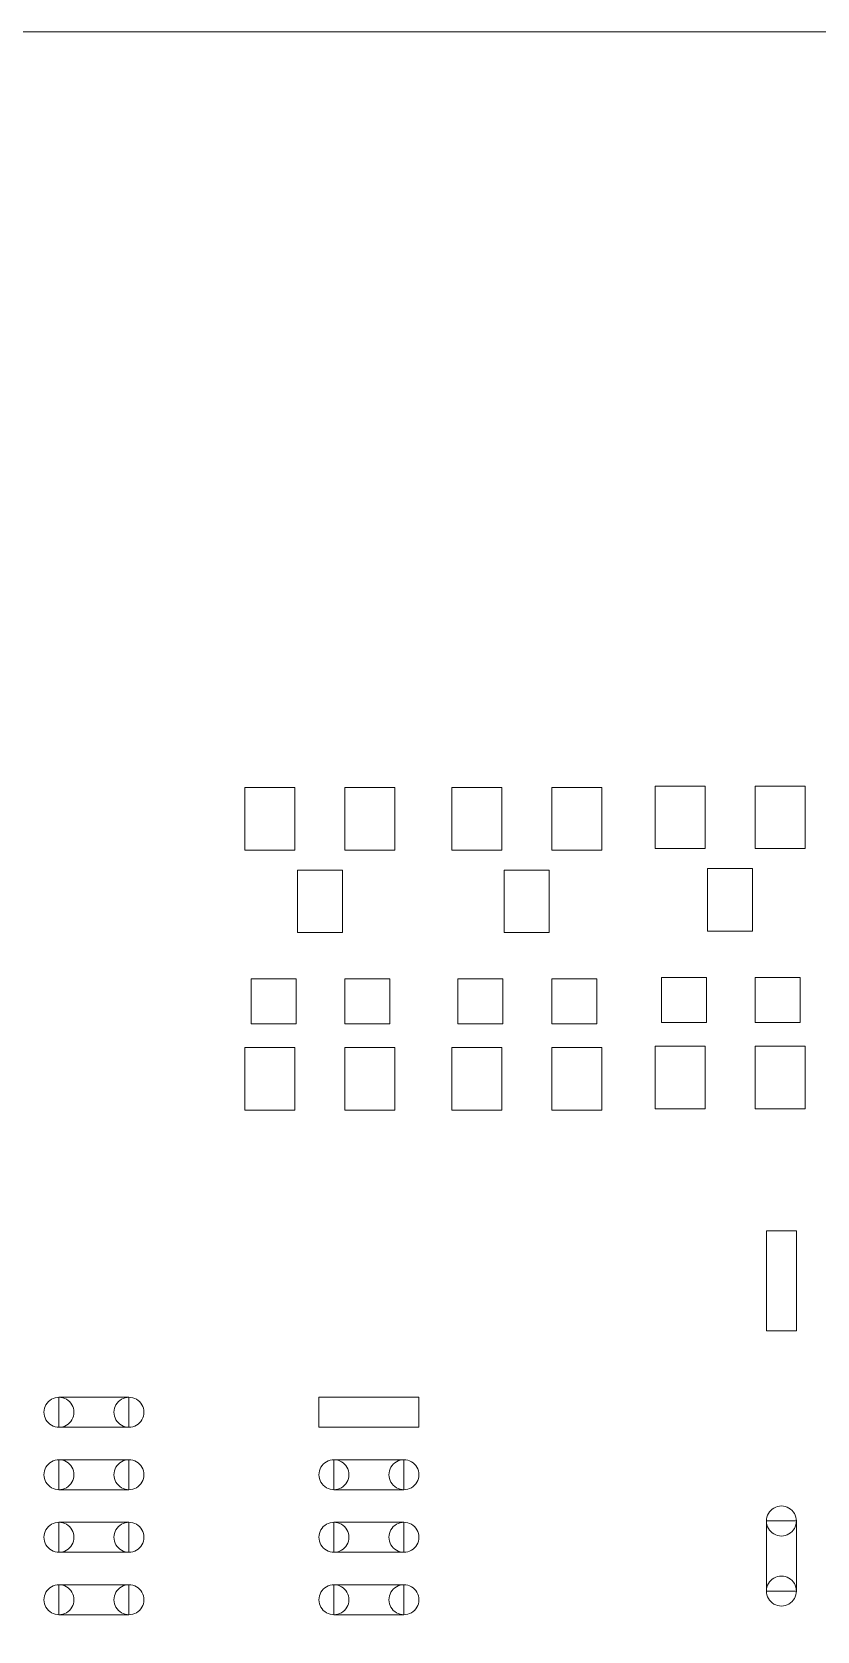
# Model space of a CAD drawing. Header units: millimetres. Extents: x -145 to 117, y -28 to 99.
# Drawn here: x -84.53 to -68.58, y 67 to 99.48 of the extents above; entities that cross this region are included whole.
import ezdxf

# ---------------------------------------------------------------- set-up
doc = ezdxf.new("R2010")
doc.units = ezdxf.units.MM
doc.header["$MEASUREMENT"] = 0
doc.layers.add('bottomstencil', color=7, linetype='Continuous')

msp = doc.modelspace()

# ---------------------------------------------------------------- linework, layer by layer
at = {"layer": 'bottomstencil', "color": 8, "lineweight": 9}
msp.add_open_spline([(-17.5854, 99.4833), (-17.5854, 99.4833), (-144.5854, 99.4833), (-144.5854, 99.4833), (-144.5854, 99.4833), (-144.5854, 99.4833), (-144.5854, -27.5167), (-144.5854, -27.5167), (-144.5854, -27.5167), (-144.5854, -27.5167), (-17.5854, -27.5167), (-17.5854, -27.5167), (-17.5854, -27.5167), (-17.5854, -27.5167), (-17.5854, 99.4833), (-17.5854, 99.4833)], degree=3, knots=[0, 0, 0, 0, 0.2, 0.2, 0.2, 0.2, 0.4, 0.4, 0.4, 0.4, 0.6, 0.6, 0.6, 0.6, 1, 1, 1, 1], dxfattribs=at)
at = {"layer": 'bottomstencil', "lineweight": 9}
for points, knots in [([(-71.8652, 82.892), (-71.8652, 82.892), (-71.8652, 84.162), (-71.8652, 84.162), (-71.8652, 84.162), (-71.8652, 84.162), (-70.8492, 84.162), (-70.8492, 84.162), (-70.8492, 84.162), (-70.8492, 84.162), (-70.8492, 82.892), (-70.8492, 82.892), (-70.8492, 82.892), (-70.8492, 82.892), (-71.8652, 82.892), (-71.8652, 82.892)], [0, 0, 0, 0, 0.2, 0.2, 0.2, 0.2, 0.4, 0.4, 0.4, 0.4, 0.6, 0.6, 0.6, 0.6, 1, 1, 1, 1]), ([(-69.8332, 82.892), (-69.8332, 82.892), (-69.8332, 84.162), (-69.8332, 84.162), (-69.8332, 84.162), (-69.8332, 84.162), (-68.8172, 84.162), (-68.8172, 84.162), (-68.8172, 84.162), (-68.8172, 84.162), (-68.8172, 82.892), (-68.8172, 82.892), (-68.8172, 82.892), (-68.8172, 82.892), (-69.8332, 82.892), (-69.8332, 82.892)], [0, 0, 0, 0, 0.2, 0.2, 0.2, 0.2, 0.4, 0.4, 0.4, 0.4, 0.6, 0.6, 0.6, 0.6, 1, 1, 1, 1]), ([(-80.2015, 82.8615), (-80.2015, 82.8615), (-80.2015, 84.1315), (-80.2015, 84.1315), (-80.2015, 84.1315), (-80.2015, 84.1315), (-79.1855, 84.1315), (-79.1855, 84.1315), (-79.1855, 84.1315), (-79.1855, 84.1315), (-79.1855, 82.8615), (-79.1855, 82.8615), (-79.1855, 82.8615), (-79.1855, 82.8615), (-80.2015, 82.8615), (-80.2015, 82.8615)], [0, 0, 0, 0, 0.2, 0.2, 0.2, 0.2, 0.4, 0.4, 0.4, 0.4, 0.6, 0.6, 0.6, 0.6, 1, 1, 1, 1]), ([(-78.1695, 82.8615), (-78.1695, 82.8615), (-78.1695, 84.1315), (-78.1695, 84.1315), (-78.1695, 84.1315), (-78.1695, 84.1315), (-77.1535, 84.1315), (-77.1535, 84.1315), (-77.1535, 84.1315), (-77.1535, 84.1315), (-77.1535, 82.8615), (-77.1535, 82.8615), (-77.1535, 82.8615), (-77.1535, 82.8615), (-78.1695, 82.8615), (-78.1695, 82.8615)], [0, 0, 0, 0, 0.2, 0.2, 0.2, 0.2, 0.4, 0.4, 0.4, 0.4, 0.6, 0.6, 0.6, 0.6, 1, 1, 1, 1]), ([(-76.0003, 82.8615), (-76.0003, 82.8615), (-76.0003, 84.1315), (-76.0003, 84.1315), (-76.0003, 84.1315), (-76.0003, 84.1315), (-74.9843, 84.1315), (-74.9843, 84.1315), (-74.9843, 84.1315), (-74.9843, 84.1315), (-74.9843, 82.8615), (-74.9843, 82.8615), (-74.9843, 82.8615), (-74.9843, 82.8615), (-76.0003, 82.8615), (-76.0003, 82.8615)], [0, 0, 0, 0, 0.2, 0.2, 0.2, 0.2, 0.4, 0.4, 0.4, 0.4, 0.6, 0.6, 0.6, 0.6, 1, 1, 1, 1]), ([(-73.9683, 82.8615), (-73.9683, 82.8615), (-73.9683, 84.1315), (-73.9683, 84.1315), (-73.9683, 84.1315), (-73.9683, 84.1315), (-72.9523, 84.1315), (-72.9523, 84.1315), (-72.9523, 84.1315), (-72.9523, 84.1315), (-72.9523, 82.8615), (-72.9523, 82.8615), (-72.9523, 82.8615), (-72.9523, 82.8615), (-73.9683, 82.8615), (-73.9683, 82.8615)], [0, 0, 0, 0, 0.2, 0.2, 0.2, 0.2, 0.4, 0.4, 0.4, 0.4, 0.6, 0.6, 0.6, 0.6, 1, 1, 1, 1]), ([(-79.1347, 81.1851), (-79.1347, 81.1851), (-79.1347, 82.4551), (-79.1347, 82.4551), (-79.1347, 82.4551), (-79.1347, 82.4551), (-78.2203, 82.4551), (-78.2203, 82.4551), (-78.2203, 82.4551), (-78.2203, 82.4551), (-78.2203, 81.1851), (-78.2203, 81.1851), (-78.2203, 81.1851), (-78.2203, 81.1851), (-79.1347, 81.1851), (-79.1347, 81.1851)], [0, 0, 0, 0, 0.2, 0.2, 0.2, 0.2, 0.4, 0.4, 0.4, 0.4, 0.6, 0.6, 0.6, 0.6, 1, 1, 1, 1]), ([(-74.9335, 81.1851), (-74.9335, 81.1851), (-74.9335, 82.4551), (-74.9335, 82.4551), (-74.9335, 82.4551), (-74.9335, 82.4551), (-74.0191, 82.4551), (-74.0191, 82.4551), (-74.0191, 82.4551), (-74.0191, 82.4551), (-74.0191, 81.1851), (-74.0191, 81.1851), (-74.0191, 81.1851), (-74.0191, 81.1851), (-74.9335, 81.1851), (-74.9335, 81.1851)], [0, 0, 0, 0, 0.2, 0.2, 0.2, 0.2, 0.4, 0.4, 0.4, 0.4, 0.6, 0.6, 0.6, 0.6, 1, 1, 1, 1]), ([(-70.7984, 81.2156), (-70.7984, 81.2156), (-70.7984, 82.4856), (-70.7984, 82.4856), (-70.7984, 82.4856), (-70.7984, 82.4856), (-69.884, 82.4856), (-69.884, 82.4856), (-69.884, 82.4856), (-69.884, 82.4856), (-69.884, 81.2156), (-69.884, 81.2156), (-69.884, 81.2156), (-69.884, 81.2156), (-70.7984, 81.2156), (-70.7984, 81.2156)], [0, 0, 0, 0, 0.2, 0.2, 0.2, 0.2, 0.4, 0.4, 0.4, 0.4, 0.6, 0.6, 0.6, 0.6, 1, 1, 1, 1]), ([(-80.0745, 79.3309), (-80.0745, 79.3309), (-80.0745, 80.2453), (-80.0745, 80.2453), (-80.0745, 80.2453), (-80.0745, 80.2453), (-79.1601, 80.2453), (-79.1601, 80.2453), (-79.1601, 80.2453), (-79.1601, 80.2453), (-79.1601, 79.3309), (-79.1601, 79.3309), (-79.1601, 79.3309), (-79.1601, 79.3309), (-80.0745, 79.3309), (-80.0745, 79.3309)], [0, 0, 0, 0, 0.2, 0.2, 0.2, 0.2, 0.4, 0.4, 0.4, 0.4, 0.6, 0.6, 0.6, 0.6, 1, 1, 1, 1]), ([(-78.1695, 79.3309), (-78.1695, 79.3309), (-78.1695, 80.2453), (-78.1695, 80.2453), (-78.1695, 80.2453), (-78.1695, 80.2453), (-77.2551, 80.2453), (-77.2551, 80.2453), (-77.2551, 80.2453), (-77.2551, 80.2453), (-77.2551, 79.3309), (-77.2551, 79.3309), (-77.2551, 79.3309), (-77.2551, 79.3309), (-78.1695, 79.3309), (-78.1695, 79.3309)], [0, 0, 0, 0, 0.2, 0.2, 0.2, 0.2, 0.4, 0.4, 0.4, 0.4, 0.6, 0.6, 0.6, 0.6, 1, 1, 1, 1]), ([(-75.8733, 79.3309), (-75.8733, 79.3309), (-75.8733, 80.2453), (-75.8733, 80.2453), (-75.8733, 80.2453), (-75.8733, 80.2453), (-74.9589, 80.2453), (-74.9589, 80.2453), (-74.9589, 80.2453), (-74.9589, 80.2453), (-74.9589, 79.3309), (-74.9589, 79.3309), (-74.9589, 79.3309), (-74.9589, 79.3309), (-75.8733, 79.3309), (-75.8733, 79.3309)], [0, 0, 0, 0, 0.2, 0.2, 0.2, 0.2, 0.4, 0.4, 0.4, 0.4, 0.6, 0.6, 0.6, 0.6, 1, 1, 1, 1]), ([(-73.9683, 79.3309), (-73.9683, 79.3309), (-73.9683, 80.2453), (-73.9683, 80.2453), (-73.9683, 80.2453), (-73.9683, 80.2453), (-73.0539, 80.2453), (-73.0539, 80.2453), (-73.0539, 80.2453), (-73.0539, 80.2453), (-73.0539, 79.3309), (-73.0539, 79.3309), (-73.0539, 79.3309), (-73.0539, 79.3309), (-73.9683, 79.3309), (-73.9683, 79.3309)], [0, 0, 0, 0, 0.2, 0.2, 0.2, 0.2, 0.4, 0.4, 0.4, 0.4, 0.6, 0.6, 0.6, 0.6, 1, 1, 1, 1]), ([(-71.7382, 79.3614), (-71.7382, 79.3614), (-71.7382, 80.2758), (-71.7382, 80.2758), (-71.7382, 80.2758), (-71.7382, 80.2758), (-70.8238, 80.2758), (-70.8238, 80.2758), (-70.8238, 80.2758), (-70.8238, 80.2758), (-70.8238, 79.3614), (-70.8238, 79.3614), (-70.8238, 79.3614), (-70.8238, 79.3614), (-71.7382, 79.3614), (-71.7382, 79.3614)], [0, 0, 0, 0, 0.2, 0.2, 0.2, 0.2, 0.4, 0.4, 0.4, 0.4, 0.6, 0.6, 0.6, 0.6, 1, 1, 1, 1]), ([(-69.8332, 79.3614), (-69.8332, 79.3614), (-69.8332, 80.2758), (-69.8332, 80.2758), (-69.8332, 80.2758), (-69.8332, 80.2758), (-68.9188, 80.2758), (-68.9188, 80.2758), (-68.9188, 80.2758), (-68.9188, 80.2758), (-68.9188, 79.3614), (-68.9188, 79.3614), (-68.9188, 79.3614), (-68.9188, 79.3614), (-69.8332, 79.3614), (-69.8332, 79.3614)], [0, 0, 0, 0, 0.2, 0.2, 0.2, 0.2, 0.4, 0.4, 0.4, 0.4, 0.6, 0.6, 0.6, 0.6, 1, 1, 1, 1]), ([(-80.2015, 77.5783), (-80.2015, 77.5783), (-80.2015, 78.8483), (-80.2015, 78.8483), (-80.2015, 78.8483), (-80.2015, 78.8483), (-79.1855, 78.8483), (-79.1855, 78.8483), (-79.1855, 78.8483), (-79.1855, 78.8483), (-79.1855, 77.5783), (-79.1855, 77.5783), (-79.1855, 77.5783), (-79.1855, 77.5783), (-80.2015, 77.5783), (-80.2015, 77.5783)], [0, 0, 0, 0, 0.2, 0.2, 0.2, 0.2, 0.4, 0.4, 0.4, 0.4, 0.6, 0.6, 0.6, 0.6, 1, 1, 1, 1]), ([(-78.1695, 77.5783), (-78.1695, 77.5783), (-78.1695, 78.8483), (-78.1695, 78.8483), (-78.1695, 78.8483), (-78.1695, 78.8483), (-77.1535, 78.8483), (-77.1535, 78.8483), (-77.1535, 78.8483), (-77.1535, 78.8483), (-77.1535, 77.5783), (-77.1535, 77.5783), (-77.1535, 77.5783), (-77.1535, 77.5783), (-78.1695, 77.5783), (-78.1695, 77.5783)], [0, 0, 0, 0, 0.2, 0.2, 0.2, 0.2, 0.4, 0.4, 0.4, 0.4, 0.6, 0.6, 0.6, 0.6, 1, 1, 1, 1]), ([(-76.0003, 77.5783), (-76.0003, 77.5783), (-76.0003, 78.8483), (-76.0003, 78.8483), (-76.0003, 78.8483), (-76.0003, 78.8483), (-74.9843, 78.8483), (-74.9843, 78.8483), (-74.9843, 78.8483), (-74.9843, 78.8483), (-74.9843, 77.5783), (-74.9843, 77.5783), (-74.9843, 77.5783), (-74.9843, 77.5783), (-76.0003, 77.5783), (-76.0003, 77.5783)], [0, 0, 0, 0, 0.2, 0.2, 0.2, 0.2, 0.4, 0.4, 0.4, 0.4, 0.6, 0.6, 0.6, 0.6, 1, 1, 1, 1]), ([(-73.9683, 77.5783), (-73.9683, 77.5783), (-73.9683, 78.8483), (-73.9683, 78.8483), (-73.9683, 78.8483), (-73.9683, 78.8483), (-72.9523, 78.8483), (-72.9523, 78.8483), (-72.9523, 78.8483), (-72.9523, 78.8483), (-72.9523, 77.5783), (-72.9523, 77.5783), (-72.9523, 77.5783), (-72.9523, 77.5783), (-73.9683, 77.5783), (-73.9683, 77.5783)], [0, 0, 0, 0, 0.2, 0.2, 0.2, 0.2, 0.4, 0.4, 0.4, 0.4, 0.6, 0.6, 0.6, 0.6, 1, 1, 1, 1]), ([(-71.8652, 77.6088), (-71.8652, 77.6088), (-71.8652, 78.8788), (-71.8652, 78.8788), (-71.8652, 78.8788), (-71.8652, 78.8788), (-70.8492, 78.8788), (-70.8492, 78.8788), (-70.8492, 78.8788), (-70.8492, 78.8788), (-70.8492, 77.6088), (-70.8492, 77.6088), (-70.8492, 77.6088), (-70.8492, 77.6088), (-71.8652, 77.6088), (-71.8652, 77.6088)], [0, 0, 0, 0, 0.2, 0.2, 0.2, 0.2, 0.4, 0.4, 0.4, 0.4, 0.6, 0.6, 0.6, 0.6, 1, 1, 1, 1]), ([(-69.8332, 77.6088), (-69.8332, 77.6088), (-69.8332, 78.8788), (-69.8332, 78.8788), (-69.8332, 78.8788), (-69.8332, 78.8788), (-68.8172, 78.8788), (-68.8172, 78.8788), (-68.8172, 78.8788), (-68.8172, 78.8788), (-68.8172, 77.6088), (-68.8172, 77.6088), (-68.8172, 77.6088), (-68.8172, 77.6088), (-69.8332, 77.6088), (-69.8332, 77.6088)], [0, 0, 0, 0, 0.2, 0.2, 0.2, 0.2, 0.4, 0.4, 0.4, 0.4, 0.6, 0.6, 0.6, 0.6, 1, 1, 1, 1]), ([(-69.6046, 73.0927), (-69.6046, 73.0927), (-69.6046, 75.1247), (-69.6046, 75.1247), (-69.6046, 75.1247), (-69.6046, 75.1247), (-68.995, 75.1247), (-68.995, 75.1247), (-68.995, 75.1247), (-68.995, 75.1247), (-68.995, 73.0927), (-68.995, 73.0927), (-68.995, 73.0927), (-68.995, 73.0927), (-69.6046, 73.0927), (-69.6046, 73.0927)], [0, 0, 0, 0, 0.2, 0.2, 0.2, 0.2, 0.4, 0.4, 0.4, 0.4, 0.6, 0.6, 0.6, 0.6, 1, 1, 1, 1]), ([(-84.2858, 71.4417), (-84.2858, 71.5506), (-84.2277, 71.6512), (-84.1334, 71.7057), (-84.1334, 71.7057), (-84.0391, 71.7601), (-83.9229, 71.7601), (-83.8286, 71.7057), (-83.8286, 71.7057), (-83.7343, 71.6512), (-83.6762, 71.5506), (-83.6762, 71.4417)], [0, 0, 0, 0, 0.25, 0.25, 0.25, 0.25, 0.5, 0.5, 0.5, 0.5, 1, 1, 1, 1]), ([(-83.981, 71.1369), (-83.981, 71.1369), (-83.981, 71.7465), (-83.981, 71.7465), (-83.981, 71.7465), (-83.981, 71.7465), (-82.5586, 71.7465), (-82.5586, 71.7465), (-82.5586, 71.7465), (-82.5586, 71.7465), (-82.5586, 71.1369), (-82.5586, 71.1369), (-82.5586, 71.1369), (-82.5586, 71.1369), (-83.981, 71.1369), (-83.981, 71.1369)], [0, 0, 0, 0, 0.2, 0.2, 0.2, 0.2, 0.4, 0.4, 0.4, 0.4, 0.6, 0.6, 0.6, 0.6, 1, 1, 1, 1]), ([(-82.8634, 71.4417), (-82.8634, 71.5506), (-82.8053, 71.6512), (-82.711, 71.7057), (-82.711, 71.7057), (-82.6167, 71.7601), (-82.5005, 71.7601), (-82.4062, 71.7057), (-82.4062, 71.7057), (-82.3119, 71.6512), (-82.2538, 71.5506), (-82.2538, 71.4417)], [0, 0, 0, 0, 0.25, 0.25, 0.25, 0.25, 0.5, 0.5, 0.5, 0.5, 1, 1, 1, 1]), ([(-78.6978, 71.1369), (-78.6978, 71.1369), (-78.6978, 71.7465), (-78.6978, 71.7465), (-78.6978, 71.7465), (-78.6978, 71.7465), (-76.6658, 71.7465), (-76.6658, 71.7465), (-76.6658, 71.7465), (-76.6658, 71.7465), (-76.6658, 71.1369), (-76.6658, 71.1369), (-76.6658, 71.1369), (-76.6658, 71.1369), (-78.6978, 71.1369), (-78.6978, 71.1369)], [0, 0, 0, 0, 0.2, 0.2, 0.2, 0.2, 0.4, 0.4, 0.4, 0.4, 0.6, 0.6, 0.6, 0.6, 1, 1, 1, 1]), ([(-83.6762, 71.4417), (-83.6762, 71.3328), (-83.7343, 71.2322), (-83.8286, 71.1777), (-83.8286, 71.1777), (-83.9229, 71.1233), (-84.0391, 71.1233), (-84.1334, 71.1777), (-84.1334, 71.1777), (-84.2277, 71.2322), (-84.2858, 71.3328), (-84.2858, 71.4417)], [0, 0, 0, 0, 0.25, 0.25, 0.25, 0.25, 0.5, 0.5, 0.5, 0.5, 1, 1, 1, 1]), ([(-83.981, 71.4417), (-83.981, 71.4417), (-83.981, 71.4417), (-83.981, 71.4417), (-83.981, 71.4417), (-83.981, 71.4417), (-83.981, 71.4417), (-83.981, 71.4417), (-83.981, 71.4417), (-83.981, 71.4417), (-83.981, 71.4417), (-83.981, 71.4417)], [0, 0, 0, 0, 0.25, 0.25, 0.25, 0.25, 0.5, 0.5, 0.5, 0.5, 1, 1, 1, 1]), ([(-83.981, 71.4417), (-83.981, 71.4417), (-83.981, 71.4417), (-83.981, 71.4417), (-83.981, 71.4417), (-83.981, 71.4417), (-83.981, 71.4417), (-83.981, 71.4417), (-83.981, 71.4417), (-83.981, 71.4417), (-83.981, 71.4417), (-83.981, 71.4417)], [0, 0, 0, 0, 0.25, 0.25, 0.25, 0.25, 0.5, 0.5, 0.5, 0.5, 1, 1, 1, 1]), ([(-82.2538, 71.4417), (-82.2538, 71.3328), (-82.3119, 71.2322), (-82.4062, 71.1777), (-82.4062, 71.1777), (-82.5005, 71.1233), (-82.6167, 71.1233), (-82.711, 71.1777), (-82.711, 71.1777), (-82.8053, 71.2322), (-82.8634, 71.3328), (-82.8634, 71.4417)], [0, 0, 0, 0, 0.25, 0.25, 0.25, 0.25, 0.5, 0.5, 0.5, 0.5, 1, 1, 1, 1]), ([(-82.5586, 71.4417), (-82.5586, 71.4417), (-82.5586, 71.4417), (-82.5586, 71.4417), (-82.5586, 71.4417), (-82.5586, 71.4417), (-82.5586, 71.4417), (-82.5586, 71.4417), (-82.5586, 71.4417), (-82.5586, 71.4417), (-82.5586, 71.4417), (-82.5586, 71.4417)], [0, 0, 0, 0, 0.25, 0.25, 0.25, 0.25, 0.5, 0.5, 0.5, 0.5, 1, 1, 1, 1]), ([(-82.5586, 71.4417), (-82.5586, 71.4417), (-82.5586, 71.4417), (-82.5586, 71.4417), (-82.5586, 71.4417), (-82.5586, 71.4417), (-82.5586, 71.4417), (-82.5586, 71.4417), (-82.5586, 71.4417), (-82.5586, 71.4417), (-82.5586, 71.4417), (-82.5586, 71.4417)], [0, 0, 0, 0, 0.25, 0.25, 0.25, 0.25, 0.5, 0.5, 0.5, 0.5, 1, 1, 1, 1]), ([(-84.2858, 70.1717), (-84.2858, 70.2806), (-84.2277, 70.3812), (-84.1334, 70.4357), (-84.1334, 70.4357), (-84.0391, 70.4901), (-83.9229, 70.4901), (-83.8286, 70.4357), (-83.8286, 70.4357), (-83.7343, 70.3812), (-83.6762, 70.2806), (-83.6762, 70.1717)], [0, 0, 0, 0, 0.25, 0.25, 0.25, 0.25, 0.5, 0.5, 0.5, 0.5, 1, 1, 1, 1]), ([(-83.6762, 70.1717), (-83.6762, 70.0628), (-83.7343, 69.9622), (-83.8286, 69.9077), (-83.8286, 69.9077), (-83.9229, 69.8533), (-84.0391, 69.8533), (-84.1334, 69.9077), (-84.1334, 69.9077), (-84.2277, 69.9622), (-84.2858, 70.0628), (-84.2858, 70.1717)], [0, 0, 0, 0, 0.25, 0.25, 0.25, 0.25, 0.5, 0.5, 0.5, 0.5, 1, 1, 1, 1]), ([(-83.981, 69.8669), (-83.981, 69.8669), (-83.981, 70.4765), (-83.981, 70.4765), (-83.981, 70.4765), (-83.981, 70.4765), (-82.5586, 70.4765), (-82.5586, 70.4765), (-82.5586, 70.4765), (-82.5586, 70.4765), (-82.5586, 69.8669), (-82.5586, 69.8669), (-82.5586, 69.8669), (-82.5586, 69.8669), (-83.981, 69.8669), (-83.981, 69.8669)], [0, 0, 0, 0, 0.2, 0.2, 0.2, 0.2, 0.4, 0.4, 0.4, 0.4, 0.6, 0.6, 0.6, 0.6, 1, 1, 1, 1]), ([(-83.981, 70.1717), (-83.981, 70.1717), (-83.981, 70.1717), (-83.981, 70.1717), (-83.981, 70.1717), (-83.981, 70.1717), (-83.981, 70.1717), (-83.981, 70.1717), (-83.981, 70.1717), (-83.981, 70.1717), (-83.981, 70.1717), (-83.981, 70.1717)], [0, 0, 0, 0, 0.25, 0.25, 0.25, 0.25, 0.5, 0.5, 0.5, 0.5, 1, 1, 1, 1]), ([(-83.981, 70.1717), (-83.981, 70.1717), (-83.981, 70.1717), (-83.981, 70.1717), (-83.981, 70.1717), (-83.981, 70.1717), (-83.981, 70.1717), (-83.981, 70.1717), (-83.981, 70.1717), (-83.981, 70.1717), (-83.981, 70.1717), (-83.981, 70.1717)], [0, 0, 0, 0, 0.25, 0.25, 0.25, 0.25, 0.5, 0.5, 0.5, 0.5, 1, 1, 1, 1]), ([(-82.8634, 70.1717), (-82.8634, 70.2806), (-82.8053, 70.3812), (-82.711, 70.4357), (-82.711, 70.4357), (-82.6167, 70.4901), (-82.5005, 70.4901), (-82.4062, 70.4357), (-82.4062, 70.4357), (-82.3119, 70.3812), (-82.2538, 70.2806), (-82.2538, 70.1717)], [0, 0, 0, 0, 0.25, 0.25, 0.25, 0.25, 0.5, 0.5, 0.5, 0.5, 1, 1, 1, 1]), ([(-82.2538, 70.1717), (-82.2538, 70.0628), (-82.3119, 69.9622), (-82.4062, 69.9077), (-82.4062, 69.9077), (-82.5005, 69.8533), (-82.6167, 69.8533), (-82.711, 69.9077), (-82.711, 69.9077), (-82.8053, 69.9622), (-82.8634, 70.0628), (-82.8634, 70.1717)], [0, 0, 0, 0, 0.25, 0.25, 0.25, 0.25, 0.5, 0.5, 0.5, 0.5, 1, 1, 1, 1]), ([(-82.5586, 70.1717), (-82.5586, 70.1717), (-82.5586, 70.1717), (-82.5586, 70.1717), (-82.5586, 70.1717), (-82.5586, 70.1717), (-82.5586, 70.1717), (-82.5586, 70.1717), (-82.5586, 70.1717), (-82.5586, 70.1717), (-82.5586, 70.1717), (-82.5586, 70.1717)], [0, 0, 0, 0, 0.25, 0.25, 0.25, 0.25, 0.5, 0.5, 0.5, 0.5, 1, 1, 1, 1]), ([(-82.5586, 70.1717), (-82.5586, 70.1717), (-82.5586, 70.1717), (-82.5586, 70.1717), (-82.5586, 70.1717), (-82.5586, 70.1717), (-82.5586, 70.1717), (-82.5586, 70.1717), (-82.5586, 70.1717), (-82.5586, 70.1717), (-82.5586, 70.1717), (-82.5586, 70.1717)], [0, 0, 0, 0, 0.25, 0.25, 0.25, 0.25, 0.5, 0.5, 0.5, 0.5, 1, 1, 1, 1]), ([(-78.6978, 70.1717), (-78.6978, 70.2806), (-78.6397, 70.3812), (-78.5454, 70.4357), (-78.5454, 70.4357), (-78.4511, 70.4901), (-78.3349, 70.4901), (-78.2406, 70.4357), (-78.2406, 70.4357), (-78.1463, 70.3812), (-78.0882, 70.2806), (-78.0882, 70.1717)], [0, 0, 0, 0, 0.25, 0.25, 0.25, 0.25, 0.5, 0.5, 0.5, 0.5, 1, 1, 1, 1]), ([(-78.0882, 70.1717), (-78.0882, 70.0628), (-78.1463, 69.9622), (-78.2406, 69.9077), (-78.2406, 69.9077), (-78.3349, 69.8533), (-78.4511, 69.8533), (-78.5454, 69.9077), (-78.5454, 69.9077), (-78.6397, 69.9622), (-78.6978, 70.0628), (-78.6978, 70.1717)], [0, 0, 0, 0, 0.25, 0.25, 0.25, 0.25, 0.5, 0.5, 0.5, 0.5, 1, 1, 1, 1]), ([(-78.393, 69.8669), (-78.393, 69.8669), (-78.393, 70.4765), (-78.393, 70.4765), (-78.393, 70.4765), (-78.393, 70.4765), (-76.9706, 70.4765), (-76.9706, 70.4765), (-76.9706, 70.4765), (-76.9706, 70.4765), (-76.9706, 69.8669), (-76.9706, 69.8669), (-76.9706, 69.8669), (-76.9706, 69.8669), (-78.393, 69.8669), (-78.393, 69.8669)], [0, 0, 0, 0, 0.2, 0.2, 0.2, 0.2, 0.4, 0.4, 0.4, 0.4, 0.6, 0.6, 0.6, 0.6, 1, 1, 1, 1]), ([(-78.393, 70.1717), (-78.393, 70.1717), (-78.393, 70.1717), (-78.393, 70.1717), (-78.393, 70.1717), (-78.393, 70.1717), (-78.393, 70.1717), (-78.393, 70.1717), (-78.393, 70.1717), (-78.393, 70.1717), (-78.393, 70.1717), (-78.393, 70.1717)], [0, 0, 0, 0, 0.25, 0.25, 0.25, 0.25, 0.5, 0.5, 0.5, 0.5, 1, 1, 1, 1]), ([(-78.393, 70.1717), (-78.393, 70.1717), (-78.393, 70.1717), (-78.393, 70.1717), (-78.393, 70.1717), (-78.393, 70.1717), (-78.393, 70.1717), (-78.393, 70.1717), (-78.393, 70.1717), (-78.393, 70.1717), (-78.393, 70.1717), (-78.393, 70.1717)], [0, 0, 0, 0, 0.25, 0.25, 0.25, 0.25, 0.5, 0.5, 0.5, 0.5, 1, 1, 1, 1]), ([(-77.2754, 70.1717), (-77.2754, 70.2806), (-77.2173, 70.3812), (-77.123, 70.4357), (-77.123, 70.4357), (-77.0287, 70.4901), (-76.9125, 70.4901), (-76.8182, 70.4357), (-76.8182, 70.4357), (-76.7239, 70.3812), (-76.6658, 70.2806), (-76.6658, 70.1717)], [0, 0, 0, 0, 0.25, 0.25, 0.25, 0.25, 0.5, 0.5, 0.5, 0.5, 1, 1, 1, 1]), ([(-76.6658, 70.1717), (-76.6658, 70.0628), (-76.7239, 69.9622), (-76.8182, 69.9077), (-76.8182, 69.9077), (-76.9125, 69.8533), (-77.0287, 69.8533), (-77.123, 69.9077), (-77.123, 69.9077), (-77.2173, 69.9622), (-77.2754, 70.0628), (-77.2754, 70.1717)], [0, 0, 0, 0, 0.25, 0.25, 0.25, 0.25, 0.5, 0.5, 0.5, 0.5, 1, 1, 1, 1]), ([(-76.9706, 70.1717), (-76.9706, 70.1717), (-76.9706, 70.1717), (-76.9706, 70.1717), (-76.9706, 70.1717), (-76.9706, 70.1717), (-76.9706, 70.1717), (-76.9706, 70.1717), (-76.9706, 70.1717), (-76.9706, 70.1717), (-76.9706, 70.1717), (-76.9706, 70.1717)], [0, 0, 0, 0, 0.25, 0.25, 0.25, 0.25, 0.5, 0.5, 0.5, 0.5, 1, 1, 1, 1]), ([(-76.9706, 70.1717), (-76.9706, 70.1717), (-76.9706, 70.1717), (-76.9706, 70.1717), (-76.9706, 70.1717), (-76.9706, 70.1717), (-76.9706, 70.1717), (-76.9706, 70.1717), (-76.9706, 70.1717), (-76.9706, 70.1717), (-76.9706, 70.1717), (-76.9706, 70.1717)], [0, 0, 0, 0, 0.25, 0.25, 0.25, 0.25, 0.5, 0.5, 0.5, 0.5, 1, 1, 1, 1]), ([(-69.6046, 69.2319), (-69.6046, 69.3408), (-69.5465, 69.4414), (-69.4522, 69.4959), (-69.4522, 69.4959), (-69.3579, 69.5503), (-69.2417, 69.5503), (-69.1474, 69.4959), (-69.1474, 69.4959), (-69.0531, 69.4414), (-68.995, 69.3408), (-68.995, 69.2319)], [0, 0, 0, 0, 0.25, 0.25, 0.25, 0.25, 0.5, 0.5, 0.5, 0.5, 1, 1, 1, 1]), ([(-84.2858, 68.9017), (-84.2858, 69.0106), (-84.2277, 69.1112), (-84.1334, 69.1657), (-84.1334, 69.1657), (-84.0391, 69.2201), (-83.9229, 69.2201), (-83.8286, 69.1657), (-83.8286, 69.1657), (-83.7343, 69.1112), (-83.6762, 69.0106), (-83.6762, 68.9017)], [0, 0, 0, 0, 0.25, 0.25, 0.25, 0.25, 0.5, 0.5, 0.5, 0.5, 1, 1, 1, 1]), ([(-83.981, 68.5969), (-83.981, 68.5969), (-83.981, 69.2065), (-83.981, 69.2065), (-83.981, 69.2065), (-83.981, 69.2065), (-82.5586, 69.2065), (-82.5586, 69.2065), (-82.5586, 69.2065), (-82.5586, 69.2065), (-82.5586, 68.5969), (-82.5586, 68.5969), (-82.5586, 68.5969), (-82.5586, 68.5969), (-83.981, 68.5969), (-83.981, 68.5969)], [0, 0, 0, 0, 0.2, 0.2, 0.2, 0.2, 0.4, 0.4, 0.4, 0.4, 0.6, 0.6, 0.6, 0.6, 1, 1, 1, 1]), ([(-82.8634, 68.9017), (-82.8634, 69.0106), (-82.8053, 69.1112), (-82.711, 69.1657), (-82.711, 69.1657), (-82.6167, 69.2201), (-82.5005, 69.2201), (-82.4062, 69.1657), (-82.4062, 69.1657), (-82.3119, 69.1112), (-82.2538, 69.0106), (-82.2538, 68.9017)], [0, 0, 0, 0, 0.25, 0.25, 0.25, 0.25, 0.5, 0.5, 0.5, 0.5, 1, 1, 1, 1]), ([(-78.6978, 68.9017), (-78.6978, 69.0106), (-78.6397, 69.1112), (-78.5454, 69.1657), (-78.5454, 69.1657), (-78.4511, 69.2201), (-78.3349, 69.2201), (-78.2406, 69.1657), (-78.2406, 69.1657), (-78.1463, 69.1112), (-78.0882, 69.0106), (-78.0882, 68.9017)], [0, 0, 0, 0, 0.25, 0.25, 0.25, 0.25, 0.5, 0.5, 0.5, 0.5, 1, 1, 1, 1]), ([(-78.393, 68.5969), (-78.393, 68.5969), (-78.393, 69.2065), (-78.393, 69.2065), (-78.393, 69.2065), (-78.393, 69.2065), (-76.9706, 69.2065), (-76.9706, 69.2065), (-76.9706, 69.2065), (-76.9706, 69.2065), (-76.9706, 68.5969), (-76.9706, 68.5969), (-76.9706, 68.5969), (-76.9706, 68.5969), (-78.393, 68.5969), (-78.393, 68.5969)], [0, 0, 0, 0, 0.2, 0.2, 0.2, 0.2, 0.4, 0.4, 0.4, 0.4, 0.6, 0.6, 0.6, 0.6, 1, 1, 1, 1]), ([(-77.2754, 68.9017), (-77.2754, 69.0106), (-77.2173, 69.1112), (-77.123, 69.1657), (-77.123, 69.1657), (-77.0287, 69.2201), (-76.9125, 69.2201), (-76.8182, 69.1657), (-76.8182, 69.1657), (-76.7239, 69.1112), (-76.6658, 69.0106), (-76.6658, 68.9017)], [0, 0, 0, 0, 0.25, 0.25, 0.25, 0.25, 0.5, 0.5, 0.5, 0.5, 1, 1, 1, 1]), ([(-68.995, 67.8095), (-68.995, 67.8095), (-69.6046, 67.8095), (-69.6046, 67.8095), (-69.6046, 67.8095), (-69.6046, 67.8095), (-69.6046, 69.2319), (-69.6046, 69.2319), (-69.6046, 69.2319), (-69.6046, 69.2319), (-68.995, 69.2319), (-68.995, 69.2319), (-68.995, 69.2319), (-68.995, 69.2319), (-68.995, 67.8095), (-68.995, 67.8095)], [0, 0, 0, 0, 0.2, 0.2, 0.2, 0.2, 0.4, 0.4, 0.4, 0.4, 0.6, 0.6, 0.6, 0.6, 1, 1, 1, 1]), ([(-68.995, 69.2319), (-68.995, 69.123), (-69.0531, 69.0224), (-69.1474, 68.9679), (-69.1474, 68.9679), (-69.2417, 68.9135), (-69.3579, 68.9135), (-69.4522, 68.9679), (-69.4522, 68.9679), (-69.5465, 69.0224), (-69.6046, 69.123), (-69.6046, 69.2319)], [0, 0, 0, 0, 0.25, 0.25, 0.25, 0.25, 0.5, 0.5, 0.5, 0.5, 1, 1, 1, 1]), ([(-69.2998, 69.2319), (-69.2998, 69.2319), (-69.2998, 69.2319), (-69.2998, 69.2319), (-69.2998, 69.2319), (-69.2998, 69.2319), (-69.2998, 69.2319), (-69.2998, 69.2319), (-69.2998, 69.2319), (-69.2998, 69.2319), (-69.2998, 69.2319), (-69.2998, 69.2319)], [0, 0, 0, 0, 0.25, 0.25, 0.25, 0.25, 0.5, 0.5, 0.5, 0.5, 1, 1, 1, 1]), ([(-69.2998, 69.2319), (-69.2998, 69.2319), (-69.2998, 69.2319), (-69.2998, 69.2319), (-69.2998, 69.2319), (-69.2998, 69.2319), (-69.2998, 69.2319), (-69.2998, 69.2319), (-69.2998, 69.2319), (-69.2998, 69.2319), (-69.2998, 69.2319), (-69.2998, 69.2319)], [0, 0, 0, 0, 0.25, 0.25, 0.25, 0.25, 0.5, 0.5, 0.5, 0.5, 1, 1, 1, 1]), ([(-83.6762, 68.9017), (-83.6762, 68.7928), (-83.7343, 68.6922), (-83.8286, 68.6377), (-83.8286, 68.6377), (-83.9229, 68.5833), (-84.0391, 68.5833), (-84.1334, 68.6377), (-84.1334, 68.6377), (-84.2277, 68.6922), (-84.2858, 68.7928), (-84.2858, 68.9017)], [0, 0, 0, 0, 0.25, 0.25, 0.25, 0.25, 0.5, 0.5, 0.5, 0.5, 1, 1, 1, 1]), ([(-83.981, 68.9017), (-83.981, 68.9017), (-83.981, 68.9017), (-83.981, 68.9017), (-83.981, 68.9017), (-83.981, 68.9017), (-83.981, 68.9017), (-83.981, 68.9017), (-83.981, 68.9017), (-83.981, 68.9017), (-83.981, 68.9017), (-83.981, 68.9017)], [0, 0, 0, 0, 0.25, 0.25, 0.25, 0.25, 0.5, 0.5, 0.5, 0.5, 1, 1, 1, 1]), ([(-83.981, 68.9017), (-83.981, 68.9017), (-83.981, 68.9017), (-83.981, 68.9017), (-83.981, 68.9017), (-83.981, 68.9017), (-83.981, 68.9017), (-83.981, 68.9017), (-83.981, 68.9017), (-83.981, 68.9017), (-83.981, 68.9017), (-83.981, 68.9017)], [0, 0, 0, 0, 0.25, 0.25, 0.25, 0.25, 0.5, 0.5, 0.5, 0.5, 1, 1, 1, 1]), ([(-82.2538, 68.9017), (-82.2538, 68.7928), (-82.3119, 68.6922), (-82.4062, 68.6377), (-82.4062, 68.6377), (-82.5005, 68.5833), (-82.6167, 68.5833), (-82.711, 68.6377), (-82.711, 68.6377), (-82.8053, 68.6922), (-82.8634, 68.7928), (-82.8634, 68.9017)], [0, 0, 0, 0, 0.25, 0.25, 0.25, 0.25, 0.5, 0.5, 0.5, 0.5, 1, 1, 1, 1]), ([(-82.5586, 68.9017), (-82.5586, 68.9017), (-82.5586, 68.9017), (-82.5586, 68.9017), (-82.5586, 68.9017), (-82.5586, 68.9017), (-82.5586, 68.9017), (-82.5586, 68.9017), (-82.5586, 68.9017), (-82.5586, 68.9017), (-82.5586, 68.9017), (-82.5586, 68.9017)], [0, 0, 0, 0, 0.25, 0.25, 0.25, 0.25, 0.5, 0.5, 0.5, 0.5, 1, 1, 1, 1]), ([(-82.5586, 68.9017), (-82.5586, 68.9017), (-82.5586, 68.9017), (-82.5586, 68.9017), (-82.5586, 68.9017), (-82.5586, 68.9017), (-82.5586, 68.9017), (-82.5586, 68.9017), (-82.5586, 68.9017), (-82.5586, 68.9017), (-82.5586, 68.9017), (-82.5586, 68.9017)], [0, 0, 0, 0, 0.25, 0.25, 0.25, 0.25, 0.5, 0.5, 0.5, 0.5, 1, 1, 1, 1]), ([(-78.0882, 68.9017), (-78.0882, 68.7928), (-78.1463, 68.6922), (-78.2406, 68.6377), (-78.2406, 68.6377), (-78.3349, 68.5833), (-78.4511, 68.5833), (-78.5454, 68.6377), (-78.5454, 68.6377), (-78.6397, 68.6922), (-78.6978, 68.7928), (-78.6978, 68.9017)], [0, 0, 0, 0, 0.25, 0.25, 0.25, 0.25, 0.5, 0.5, 0.5, 0.5, 1, 1, 1, 1]), ([(-78.393, 68.9017), (-78.393, 68.9017), (-78.393, 68.9017), (-78.393, 68.9017), (-78.393, 68.9017), (-78.393, 68.9017), (-78.393, 68.9017), (-78.393, 68.9017), (-78.393, 68.9017), (-78.393, 68.9017), (-78.393, 68.9017), (-78.393, 68.9017)], [0, 0, 0, 0, 0.25, 0.25, 0.25, 0.25, 0.5, 0.5, 0.5, 0.5, 1, 1, 1, 1]), ([(-78.393, 68.9017), (-78.393, 68.9017), (-78.393, 68.9017), (-78.393, 68.9017), (-78.393, 68.9017), (-78.393, 68.9017), (-78.393, 68.9017), (-78.393, 68.9017), (-78.393, 68.9017), (-78.393, 68.9017), (-78.393, 68.9017), (-78.393, 68.9017)], [0, 0, 0, 0, 0.25, 0.25, 0.25, 0.25, 0.5, 0.5, 0.5, 0.5, 1, 1, 1, 1]), ([(-76.6658, 68.9017), (-76.6658, 68.7928), (-76.7239, 68.6922), (-76.8182, 68.6377), (-76.8182, 68.6377), (-76.9125, 68.5833), (-77.0287, 68.5833), (-77.123, 68.6377), (-77.123, 68.6377), (-77.2173, 68.6922), (-77.2754, 68.7928), (-77.2754, 68.9017)], [0, 0, 0, 0, 0.25, 0.25, 0.25, 0.25, 0.5, 0.5, 0.5, 0.5, 1, 1, 1, 1]), ([(-76.9706, 68.9017), (-76.9706, 68.9017), (-76.9706, 68.9017), (-76.9706, 68.9017), (-76.9706, 68.9017), (-76.9706, 68.9017), (-76.9706, 68.9017), (-76.9706, 68.9017), (-76.9706, 68.9017), (-76.9706, 68.9017), (-76.9706, 68.9017), (-76.9706, 68.9017)], [0, 0, 0, 0, 0.25, 0.25, 0.25, 0.25, 0.5, 0.5, 0.5, 0.5, 1, 1, 1, 1]), ([(-76.9706, 68.9017), (-76.9706, 68.9017), (-76.9706, 68.9017), (-76.9706, 68.9017), (-76.9706, 68.9017), (-76.9706, 68.9017), (-76.9706, 68.9017), (-76.9706, 68.9017), (-76.9706, 68.9017), (-76.9706, 68.9017), (-76.9706, 68.9017), (-76.9706, 68.9017)], [0, 0, 0, 0, 0.25, 0.25, 0.25, 0.25, 0.5, 0.5, 0.5, 0.5, 1, 1, 1, 1]), ([(-84.2858, 67.6317), (-84.2858, 67.7406), (-84.2277, 67.8412), (-84.1334, 67.8957), (-84.1334, 67.8957), (-84.0391, 67.9501), (-83.9229, 67.9501), (-83.8286, 67.8957), (-83.8286, 67.8957), (-83.7343, 67.8412), (-83.6762, 67.7406), (-83.6762, 67.6317)], [0, 0, 0, 0, 0.25, 0.25, 0.25, 0.25, 0.5, 0.5, 0.5, 0.5, 1, 1, 1, 1]), ([(-83.981, 67.3269), (-83.981, 67.3269), (-83.981, 67.9365), (-83.981, 67.9365), (-83.981, 67.9365), (-83.981, 67.9365), (-82.5586, 67.9365), (-82.5586, 67.9365), (-82.5586, 67.9365), (-82.5586, 67.9365), (-82.5586, 67.3269), (-82.5586, 67.3269), (-82.5586, 67.3269), (-82.5586, 67.3269), (-83.981, 67.3269), (-83.981, 67.3269)], [0, 0, 0, 0, 0.2, 0.2, 0.2, 0.2, 0.4, 0.4, 0.4, 0.4, 0.6, 0.6, 0.6, 0.6, 1, 1, 1, 1]), ([(-82.8634, 67.6317), (-82.8634, 67.7406), (-82.8053, 67.8412), (-82.711, 67.8957), (-82.711, 67.8957), (-82.6167, 67.9501), (-82.5005, 67.9501), (-82.4062, 67.8957), (-82.4062, 67.8957), (-82.3119, 67.8412), (-82.2538, 67.7406), (-82.2538, 67.6317)], [0, 0, 0, 0, 0.25, 0.25, 0.25, 0.25, 0.5, 0.5, 0.5, 0.5, 1, 1, 1, 1]), ([(-78.6978, 67.6317), (-78.6978, 67.7406), (-78.6397, 67.8412), (-78.5454, 67.8957), (-78.5454, 67.8957), (-78.4511, 67.9501), (-78.3349, 67.9501), (-78.2406, 67.8957), (-78.2406, 67.8957), (-78.1463, 67.8412), (-78.0882, 67.7406), (-78.0882, 67.6317)], [0, 0, 0, 0, 0.25, 0.25, 0.25, 0.25, 0.5, 0.5, 0.5, 0.5, 1, 1, 1, 1]), ([(-78.393, 67.3269), (-78.393, 67.3269), (-78.393, 67.9365), (-78.393, 67.9365), (-78.393, 67.9365), (-78.393, 67.9365), (-76.9706, 67.9365), (-76.9706, 67.9365), (-76.9706, 67.9365), (-76.9706, 67.9365), (-76.9706, 67.3269), (-76.9706, 67.3269), (-76.9706, 67.3269), (-76.9706, 67.3269), (-78.393, 67.3269), (-78.393, 67.3269)], [0, 0, 0, 0, 0.2, 0.2, 0.2, 0.2, 0.4, 0.4, 0.4, 0.4, 0.6, 0.6, 0.6, 0.6, 1, 1, 1, 1]), ([(-77.2754, 67.6317), (-77.2754, 67.7406), (-77.2173, 67.8412), (-77.123, 67.8957), (-77.123, 67.8957), (-77.0287, 67.9501), (-76.9125, 67.9501), (-76.8182, 67.8957), (-76.8182, 67.8957), (-76.7239, 67.8412), (-76.6658, 67.7406), (-76.6658, 67.6317)], [0, 0, 0, 0, 0.25, 0.25, 0.25, 0.25, 0.5, 0.5, 0.5, 0.5, 1, 1, 1, 1]), ([(-69.6046, 67.8095), (-69.6046, 67.9184), (-69.5465, 68.019), (-69.4522, 68.0735), (-69.4522, 68.0735), (-69.3579, 68.1279), (-69.2417, 68.1279), (-69.1474, 68.0735), (-69.1474, 68.0735), (-69.0531, 68.019), (-68.995, 67.9184), (-68.995, 67.8095)], [0, 0, 0, 0, 0.25, 0.25, 0.25, 0.25, 0.5, 0.5, 0.5, 0.5, 1, 1, 1, 1]), ([(-83.6762, 67.6317), (-83.6762, 67.5228), (-83.7343, 67.4222), (-83.8286, 67.3677), (-83.8286, 67.3677), (-83.9229, 67.3133), (-84.0391, 67.3133), (-84.1334, 67.3677), (-84.1334, 67.3677), (-84.2277, 67.4222), (-84.2858, 67.5228), (-84.2858, 67.6317)], [0, 0, 0, 0, 0.25, 0.25, 0.25, 0.25, 0.5, 0.5, 0.5, 0.5, 1, 1, 1, 1]), ([(-83.981, 67.6317), (-83.981, 67.6317), (-83.981, 67.6317), (-83.981, 67.6317), (-83.981, 67.6317), (-83.981, 67.6317), (-83.981, 67.6317), (-83.981, 67.6317), (-83.981, 67.6317), (-83.981, 67.6317), (-83.981, 67.6317), (-83.981, 67.6317)], [0, 0, 0, 0, 0.25, 0.25, 0.25, 0.25, 0.5, 0.5, 0.5, 0.5, 1, 1, 1, 1]), ([(-83.981, 67.6317), (-83.981, 67.6317), (-83.981, 67.6317), (-83.981, 67.6317), (-83.981, 67.6317), (-83.981, 67.6317), (-83.981, 67.6317), (-83.981, 67.6317), (-83.981, 67.6317), (-83.981, 67.6317), (-83.981, 67.6317), (-83.981, 67.6317)], [0, 0, 0, 0, 0.25, 0.25, 0.25, 0.25, 0.5, 0.5, 0.5, 0.5, 1, 1, 1, 1]), ([(-82.2538, 67.6317), (-82.2538, 67.5228), (-82.3119, 67.4222), (-82.4062, 67.3677), (-82.4062, 67.3677), (-82.5005, 67.3133), (-82.6167, 67.3133), (-82.711, 67.3677), (-82.711, 67.3677), (-82.8053, 67.4222), (-82.8634, 67.5228), (-82.8634, 67.6317)], [0, 0, 0, 0, 0.25, 0.25, 0.25, 0.25, 0.5, 0.5, 0.5, 0.5, 1, 1, 1, 1]), ([(-82.5586, 67.6317), (-82.5586, 67.6317), (-82.5586, 67.6317), (-82.5586, 67.6317), (-82.5586, 67.6317), (-82.5586, 67.6317), (-82.5586, 67.6317), (-82.5586, 67.6317), (-82.5586, 67.6317), (-82.5586, 67.6317), (-82.5586, 67.6317), (-82.5586, 67.6317)], [0, 0, 0, 0, 0.25, 0.25, 0.25, 0.25, 0.5, 0.5, 0.5, 0.5, 1, 1, 1, 1]), ([(-82.5586, 67.6317), (-82.5586, 67.6317), (-82.5586, 67.6317), (-82.5586, 67.6317), (-82.5586, 67.6317), (-82.5586, 67.6317), (-82.5586, 67.6317), (-82.5586, 67.6317), (-82.5586, 67.6317), (-82.5586, 67.6317), (-82.5586, 67.6317), (-82.5586, 67.6317)], [0, 0, 0, 0, 0.25, 0.25, 0.25, 0.25, 0.5, 0.5, 0.5, 0.5, 1, 1, 1, 1]), ([(-78.0882, 67.6317), (-78.0882, 67.5228), (-78.1463, 67.4222), (-78.2406, 67.3677), (-78.2406, 67.3677), (-78.3349, 67.3133), (-78.4511, 67.3133), (-78.5454, 67.3677), (-78.5454, 67.3677), (-78.6397, 67.4222), (-78.6978, 67.5228), (-78.6978, 67.6317)], [0, 0, 0, 0, 0.25, 0.25, 0.25, 0.25, 0.5, 0.5, 0.5, 0.5, 1, 1, 1, 1]), ([(-78.393, 67.6317), (-78.393, 67.6317), (-78.393, 67.6317), (-78.393, 67.6317), (-78.393, 67.6317), (-78.393, 67.6317), (-78.393, 67.6317), (-78.393, 67.6317), (-78.393, 67.6317), (-78.393, 67.6317), (-78.393, 67.6317), (-78.393, 67.6317)], [0, 0, 0, 0, 0.25, 0.25, 0.25, 0.25, 0.5, 0.5, 0.5, 0.5, 1, 1, 1, 1]), ([(-78.393, 67.6317), (-78.393, 67.6317), (-78.393, 67.6317), (-78.393, 67.6317), (-78.393, 67.6317), (-78.393, 67.6317), (-78.393, 67.6317), (-78.393, 67.6317), (-78.393, 67.6317), (-78.393, 67.6317), (-78.393, 67.6317), (-78.393, 67.6317)], [0, 0, 0, 0, 0.25, 0.25, 0.25, 0.25, 0.5, 0.5, 0.5, 0.5, 1, 1, 1, 1]), ([(-76.6658, 67.6317), (-76.6658, 67.5228), (-76.7239, 67.4222), (-76.8182, 67.3677), (-76.8182, 67.3677), (-76.9125, 67.3133), (-77.0287, 67.3133), (-77.123, 67.3677), (-77.123, 67.3677), (-77.2173, 67.4222), (-77.2754, 67.5228), (-77.2754, 67.6317)], [0, 0, 0, 0, 0.25, 0.25, 0.25, 0.25, 0.5, 0.5, 0.5, 0.5, 1, 1, 1, 1]), ([(-76.9706, 67.6317), (-76.9706, 67.6317), (-76.9706, 67.6317), (-76.9706, 67.6317), (-76.9706, 67.6317), (-76.9706, 67.6317), (-76.9706, 67.6317), (-76.9706, 67.6317), (-76.9706, 67.6317), (-76.9706, 67.6317), (-76.9706, 67.6317), (-76.9706, 67.6317)], [0, 0, 0, 0, 0.25, 0.25, 0.25, 0.25, 0.5, 0.5, 0.5, 0.5, 1, 1, 1, 1]), ([(-76.9706, 67.6317), (-76.9706, 67.6317), (-76.9706, 67.6317), (-76.9706, 67.6317), (-76.9706, 67.6317), (-76.9706, 67.6317), (-76.9706, 67.6317), (-76.9706, 67.6317), (-76.9706, 67.6317), (-76.9706, 67.6317), (-76.9706, 67.6317), (-76.9706, 67.6317)], [0, 0, 0, 0, 0.25, 0.25, 0.25, 0.25, 0.5, 0.5, 0.5, 0.5, 1, 1, 1, 1]), ([(-68.995, 67.8095), (-68.995, 67.7006), (-69.0531, 67.6), (-69.1474, 67.5455), (-69.1474, 67.5455), (-69.2417, 67.4911), (-69.3579, 67.4911), (-69.4522, 67.5455), (-69.4522, 67.5455), (-69.5465, 67.6), (-69.6046, 67.7006), (-69.6046, 67.8095)], [0, 0, 0, 0, 0.25, 0.25, 0.25, 0.25, 0.5, 0.5, 0.5, 0.5, 1, 1, 1, 1]), ([(-69.2998, 67.8095), (-69.2998, 67.8095), (-69.2998, 67.8095), (-69.2998, 67.8095), (-69.2998, 67.8095), (-69.2998, 67.8095), (-69.2998, 67.8095), (-69.2998, 67.8095), (-69.2998, 67.8095), (-69.2998, 67.8095), (-69.2998, 67.8095), (-69.2998, 67.8095)], [0, 0, 0, 0, 0.25, 0.25, 0.25, 0.25, 0.5, 0.5, 0.5, 0.5, 1, 1, 1, 1]), ([(-69.2998, 67.8095), (-69.2998, 67.8095), (-69.2998, 67.8095), (-69.2998, 67.8095), (-69.2998, 67.8095), (-69.2998, 67.8095), (-69.2998, 67.8095), (-69.2998, 67.8095), (-69.2998, 67.8095), (-69.2998, 67.8095), (-69.2998, 67.8095), (-69.2998, 67.8095)], [0, 0, 0, 0, 0.25, 0.25, 0.25, 0.25, 0.5, 0.5, 0.5, 0.5, 1, 1, 1, 1])]:
    msp.add_open_spline(points, degree=3, knots=knots, dxfattribs=at)

doc.saveas('drawing.dxf')
